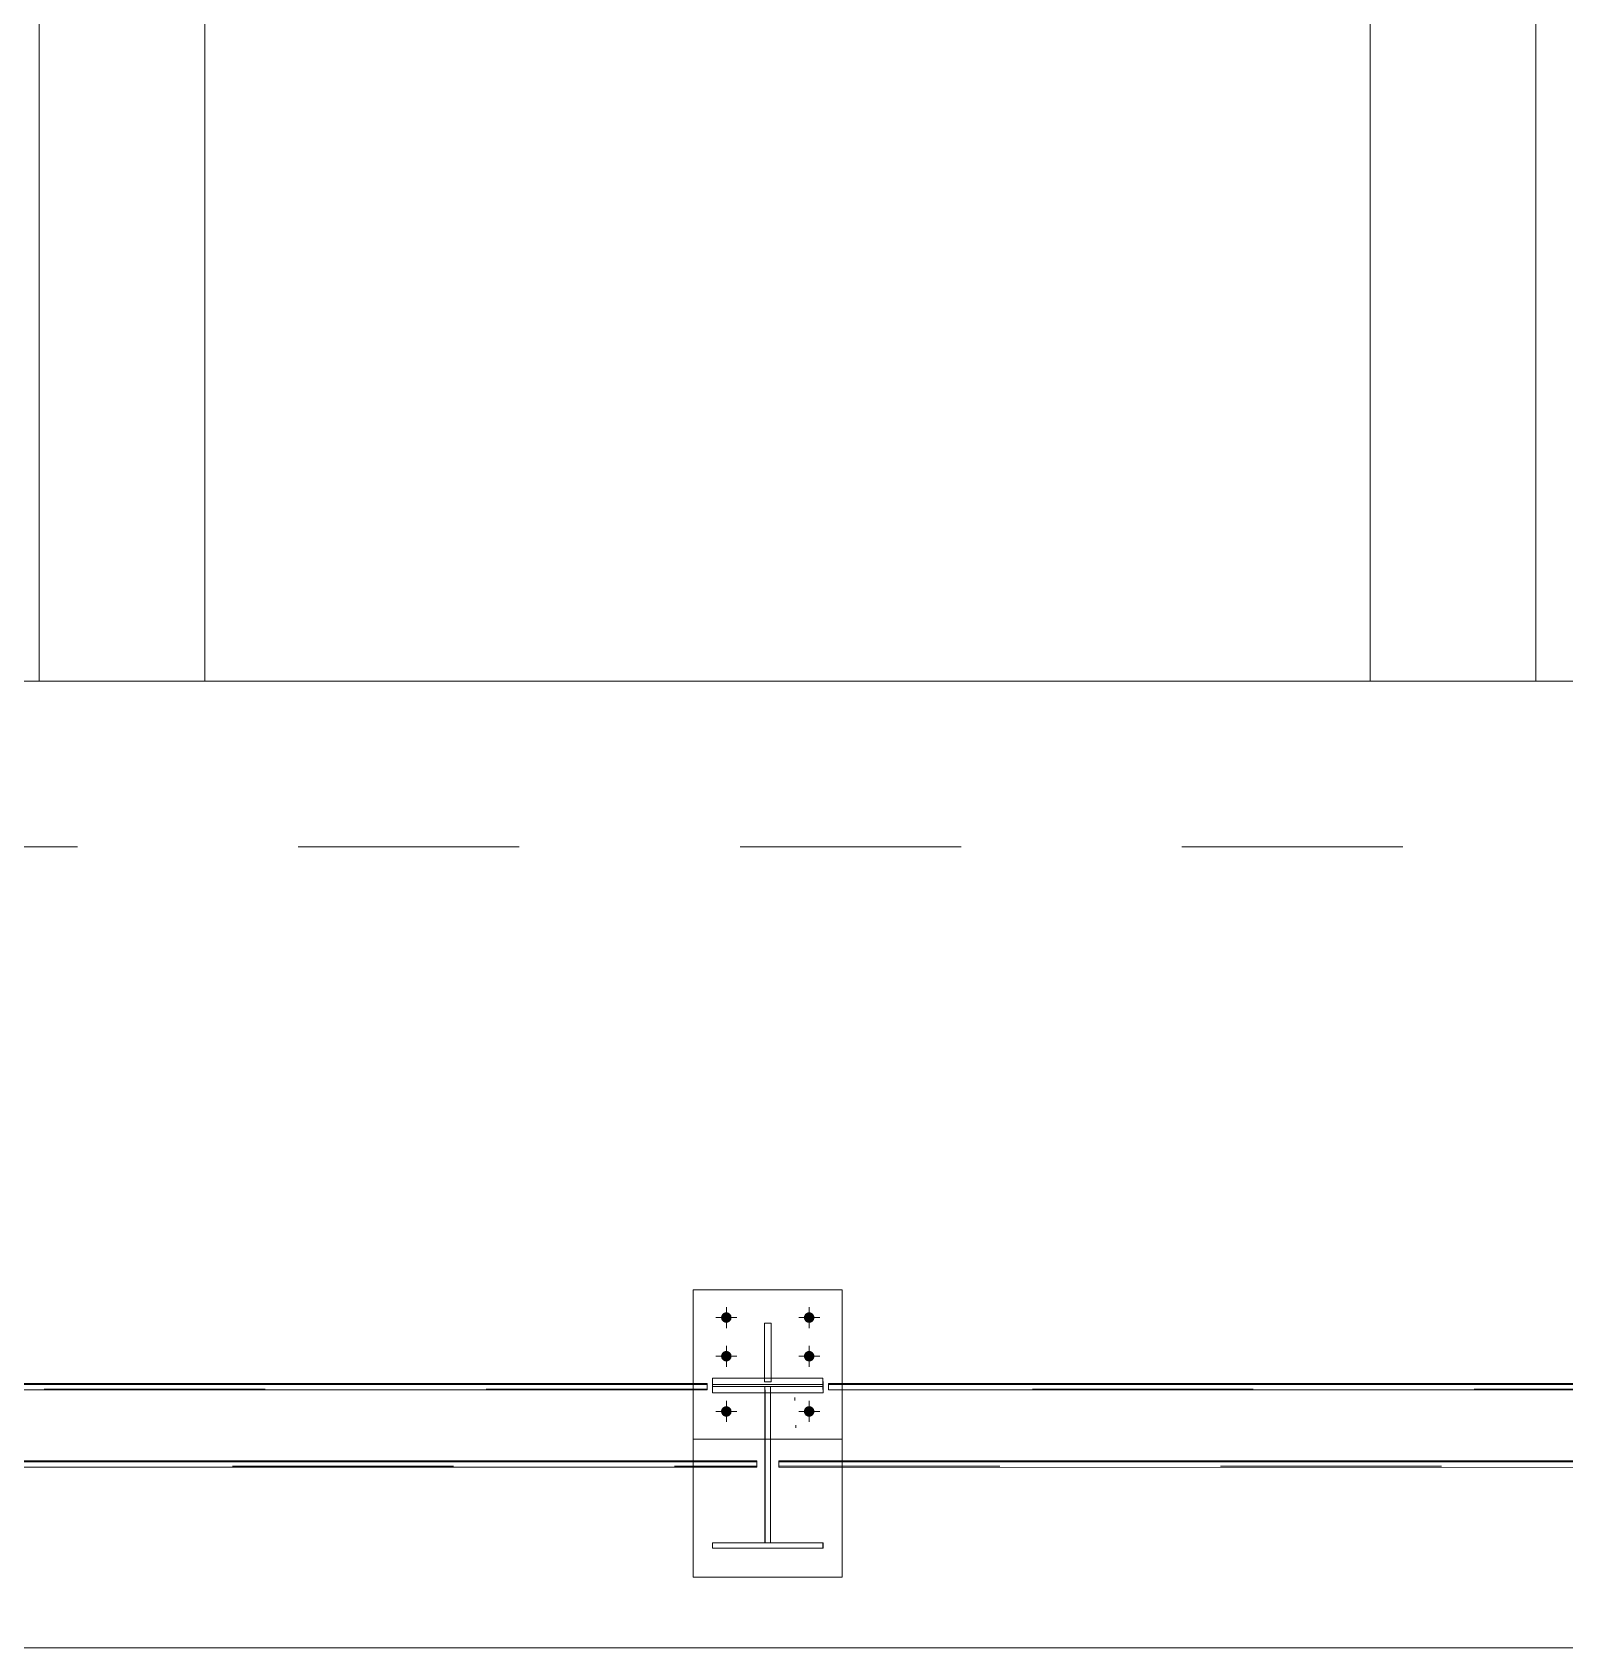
# Model space of a CAD drawing. Header units: millimetres. Extents: x 652937 to 1670132, y 1473552 to 2851037.
# Drawn here: x 663471.046 to 663473.821, y 1524528.47 to 1524531.395 of the extents above; entities that cross this region are included whole.
import ezdxf

# ---------------------------------------------------------------- set-up
doc = ezdxf.new("R2010")
doc.units = ezdxf.units.MM
for name, pattern in [('XKITLINE00', [0]), ('XKITLINE01', [4, 1, -1, 1, -1]), ('XKITLINE02', [4, 2, -2])]:
    doc.linetypes.add(name, pattern=pattern)
for name, color, linetype, lineweight in [('Bolt', 7, 'Continuous', 0), ('Part', 7, 'Continuous', 0), ('S-GRID', 7, 'Continuous', 9)]:
    doc.layers.add(name, color=color, linetype=linetype, lineweight=lineweight)

# ---------------------------------------------------------------- blocks, each defined once
blk = doc.blocks.new('*A18762946')
at = {"layer": 'S-GRID', "color": 7, "linetype": 'XKITLINE01', "lineweight": 0}
blk.add_line((-21.862873, 30.9), (90.947689, 30.9), dxfattribs=at)
blk = doc.blocks.new('*A19222992')
at = {"layer": 'Part', "color": 7, "linetype": 'XKITLINE00', "lineweight": 0}
blk.add_line((74.247682, 30.9), (39.852314, 30.9), dxfattribs=at)
blk = doc.blocks.new('*A19292999')
at = {"layer": 'Part', "color": 7, "linetype": 'XKITLINE00', "lineweight": 0}
for p, q in [((62.452683, 30.9), (62.452683, 47.4)), ((63.952683, 47.4), (63.952683, 30.9)), ((63.952683, 30.9), (62.452683, 30.9))]:
    blk.add_line(p, q, dxfattribs=at)
at = {"layer": 'Part', "color": 7, "linetype": 'XKITLINE02', "lineweight": 0}
for p, q in [((63.952218, 30.9), (63.952218, 47.4)), ((62.452218, 36.9), (62.452218, 30.9)), ((62.452683, 30.9), (62.452218, 30.9)), ((62.452218, 30.9), (62.452683, 30.9))]:
    blk.add_line(p, q, dxfattribs=at)
blk = doc.blocks.new('*A19303000')
at = {"layer": 'Part', "color": 7, "linetype": 'XKITLINE00', "lineweight": 0}
for p, q in [((50.402684, 30.9), (50.402684, 47.4)), ((51.902684, 47.4), (51.902684, 30.9)), ((51.902684, 30.9), (50.402684, 30.9))]:
    blk.add_line(p, q, dxfattribs=at)
at = {"layer": 'Part', "color": 7, "linetype": 'XKITLINE02', "lineweight": 0}
for p, q in [((51.902218, 30.9), (51.902218, 47.4)), ((50.402219, 36.9), (50.402219, 30.9)), ((50.402684, 30.9), (50.402219, 30.9)), ((50.402219, 30.9), (50.402684, 30.9))]:
    blk.add_line(p, q, dxfattribs=at)
blk = doc.blocks.new('*A19883058')
at = {"layer": 'Part', "color": 7, "linetype": 'XKITLINE02', "lineweight": 0}
for p, q in [((-6.777703, 30.9), (74.747293, 30.9)), ((74.747293, 29.4), (-6.777947, 29.4))]:
    blk.add_line(p, q, dxfattribs=at)
blk = doc.blocks.new('*A19893059')
at = {"layer": 'Part', "color": 7, "linetype": 'XKITLINE00', "lineweight": 0}
for p, q in [((74.247682, 30.9), (-6.027334, 30.9)), ((74.247682, 22.15), (39.72801, 22.15))]:
    blk.add_line(p, q, dxfattribs=at)
blk = doc.blocks.new('*A20843154')
at = {"layer": 'Part', "color": 7, "linetype": 'XKITLINE00', "lineweight": 0}
for p, q in [((56.448001, 24.541761), (48.603001, 24.541761)), ((48.603001, 24.541761), (48.603047, 24.534029)), ((48.603047, 24.483961), (48.603047, 24.534029)), ((48.603047, 24.534029), (56.448048, 24.533902)), ((56.448048, 24.483833), (48.603047, 24.483961)), ((56.448001, 24.541761), (56.448048, 24.533902)), ((56.448048, 24.533902), (56.448048, 24.483833)), ((48.15299, 23.84272), (56.898008, 23.84272)), ((48.15299, 23.84272), (48.153047, 23.833076)), ((56.898008, 23.84272), (56.898066, 23.832934)), ((48.15299, 23.833076), (48.152989, 23.792789)), ((48.153047, 23.783007), (48.153047, 23.833076)), ((48.153047, 23.833076), (56.898066, 23.832934)), ((56.898066, 23.782865), (48.153047, 23.783007)), ((56.898066, 23.832934), (56.898066, 23.782865))]:
    blk.add_line(p, q, dxfattribs=at)
at = {"layer": 'Part', "color": 7, "linetype": 'XKITLINE02', "lineweight": 0}
for p, q in [((48.603001, 24.491829), (48.603001, 24.541761)), ((48.603047, 24.483961), (48.603001, 24.491829)), ((56.448, 24.491829), (48.603001, 24.491829)), ((56.448001, 24.541761), (56.448, 24.491829)), ((56.448, 24.491829), (56.448048, 24.483833)), ((48.15299, 23.84272), (48.15299, 23.833076)), ((56.898008, 23.84272), (56.898007, 23.792789)), ((48.152989, 23.792789), (48.153047, 23.783007)), ((48.152989, 23.792789), (56.898007, 23.792789)), ((56.898007, 23.792789), (56.898066, 23.782865))]:
    blk.add_line(p, q, dxfattribs=at)
blk = doc.blocks.new('*A20853155')
at = {"layer": 'Part', "color": 7, "linetype": 'XKITLINE00', "lineweight": 0}
for p, q in [((56.322742, 25.388983), (56.322703, 25.388983)), ((57.672742, 25.388983), (56.322742, 25.388983)), ((56.322742, 25.388983), (56.322742, 24.541761)), ((57.672703, 25.388983), (57.672742, 25.388983)), ((57.672742, 25.388983), (57.672742, 24.541761)), ((56.322742, 24.483835), (56.322742, 23.84272)), ((57.672742, 24.483813), (57.672742, 23.84272)), ((56.322742, 23.782875), (56.322742, 22.788983)), ((57.672742, 23.782853), (57.672742, 22.788983)), ((56.322742, 22.788983), (56.322703, 22.788983)), ((57.672742, 22.788983), (56.322742, 22.788983)), ((57.672703, 22.788983), (57.672742, 22.788983))]:
    blk.add_line(p, q, dxfattribs=at)
at = {"layer": 'Part', "color": 7, "linetype": 'XKITLINE02', "lineweight": 0}
for p, q in [((56.322703, 25.388983), (56.322703, 22.788983)), ((57.672703, 25.388983), (57.672703, 22.788983)), ((56.322742, 24.541761), (56.322742, 24.483835)), ((57.672742, 24.541761), (57.672742, 24.483813)), ((56.322742, 23.84272), (56.322742, 23.782875)), ((57.672742, 23.84272), (57.672742, 23.782853))]:
    blk.add_line(p, q, dxfattribs=at)
blk = doc.blocks.new('*A20863156')
at = {"layer": 'Part', "color": 7, "linetype": 'XKITLINE00', "lineweight": 0}
for p, q in [((57.027876, 25.088958), (56.967721, 25.088958)), ((56.967721, 25.088958), (56.967721, 24.588958)), ((56.967912, 24.556827), (56.967876, 25.088958)), ((57.027876, 25.088958), (57.027912, 24.556827)), ((56.967721, 24.588958), (56.967912, 24.556827)), ((57.027912, 24.556827), (56.967912, 24.556827))]:
    blk.add_line(p, q, dxfattribs=at)
at = {"layer": 'Part', "color": 7, "linetype": 'XKITLINE02', "lineweight": 0}
for p, q in [((57.027721, 24.588958), (57.027721, 25.088958)), ((57.027721, 25.088958), (57.027876, 25.088958)), ((57.027721, 24.588958), (56.967721, 24.588958)), ((57.027912, 24.556827), (57.027721, 24.588958))]:
    blk.add_line(p, q, dxfattribs=at)
blk = doc.blocks.new('*A20873157')
at = {"layer": 'Part', "color": 7, "linetype": 'XKITLINE02', "lineweight": 0}
for p, q in [((57.672402, 25.388983), (56.322393, 25.388983)), ((56.322393, 24.038983), (56.322393, 25.388983)), ((56.322402, 24.038983), (56.322402, 25.388983)), ((57.672393, 25.388983), (57.672393, 24.038983)), ((57.672402, 25.388983), (57.672402, 24.038983)), ((57.672402, 24.038983), (56.322393, 24.038983))]:
    blk.add_line(p, q, dxfattribs=at)
blk = doc.blocks.new('*A20883158')
at = {"layer": 'Bolt', "color": 7, "linetype": 'XKITLINE02', "lineweight": 0}
for p, q in [((57.24205, 24.388773), (57.241895, 24.414744)), ((57.252398, 24.139325), (57.252243, 24.165296))]:
    blk.add_line(p, q, dxfattribs=at)
blk = doc.blocks.new('*A20893159')
at = {"layer": 'Bolt'}
for points in [[(56.576, 25.148), (56.579, 25.157), (56.583, 25.165), (56.589, 25.173), (56.596, 25.178), (56.605, 25.183), (56.613, 25.186), (56.623, 25.186), (56.632, 25.186), (56.641, 25.183), (56.649, 25.178), (56.656, 25.173), (56.662, 25.165), (56.667, 25.157), (56.669, 25.148), (56.67, 25.139), (56.669, 25.13), (56.667, 25.121), (56.662, 25.113), (56.656, 25.105), (56.649, 25.099), (56.641, 25.095), (56.632, 25.092), (56.623, 25.091), (56.613, 25.092), (56.605, 25.095), (56.596, 25.099), (56.589, 25.105), (56.583, 25.113), (56.579, 25.121), (56.576, 25.13), (56.575, 25.139)], [(57.326, 25.148), (57.329, 25.157), (57.333, 25.165), (57.339, 25.173), (57.346, 25.178), (57.355, 25.183), (57.363, 25.186), (57.373, 25.186), (57.382, 25.186), (57.391, 25.183), (57.399, 25.178), (57.406, 25.173), (57.412, 25.165), (57.417, 25.157), (57.419, 25.148), (57.42, 25.139), (57.419, 25.13), (57.417, 25.121), (57.412, 25.113), (57.406, 25.105), (57.399, 25.099), (57.391, 25.095), (57.382, 25.092), (57.373, 25.091), (57.363, 25.092), (57.355, 25.095), (57.346, 25.099), (57.339, 25.105), (57.333, 25.113), (57.329, 25.121), (57.326, 25.13), (57.325, 25.139)], [(56.576, 24.798), (56.579, 24.807), (56.583, 24.815), (56.589, 24.823), (56.596, 24.828), (56.605, 24.833), (56.613, 24.836), (56.623, 24.836), (56.632, 24.836), (56.641, 24.833), (56.649, 24.828), (56.656, 24.823), (56.662, 24.815), (56.667, 24.807), (56.669, 24.798), (56.67, 24.789), (56.669, 24.78), (56.667, 24.771), (56.662, 24.763), (56.656, 24.755), (56.649, 24.749), (56.641, 24.745), (56.632, 24.742), (56.623, 24.741), (56.613, 24.742), (56.605, 24.745), (56.596, 24.749), (56.589, 24.755), (56.583, 24.763), (56.579, 24.771), (56.576, 24.78), (56.575, 24.789)], [(57.326, 24.798), (57.329, 24.807), (57.333, 24.815), (57.339, 24.823), (57.346, 24.828), (57.355, 24.833), (57.363, 24.836), (57.373, 24.836), (57.382, 24.836), (57.391, 24.833), (57.399, 24.828), (57.406, 24.823), (57.412, 24.815), (57.417, 24.807), (57.419, 24.798), (57.42, 24.789), (57.419, 24.78), (57.417, 24.771), (57.412, 24.763), (57.406, 24.755), (57.399, 24.749), (57.391, 24.745), (57.382, 24.742), (57.373, 24.741), (57.363, 24.742), (57.355, 24.745), (57.346, 24.749), (57.339, 24.755), (57.333, 24.763), (57.329, 24.771), (57.326, 24.78), (57.325, 24.789)], [(56.576, 24.298), (56.579, 24.307), (56.583, 24.315), (56.589, 24.323), (56.596, 24.328), (56.605, 24.333), (56.613, 24.336), (56.623, 24.336), (56.632, 24.336), (56.641, 24.333), (56.649, 24.328), (56.656, 24.323), (56.662, 24.315), (56.667, 24.307), (56.669, 24.298), (56.67, 24.289), (56.669, 24.28), (56.667, 24.271), (56.662, 24.263), (56.656, 24.255), (56.649, 24.249), (56.641, 24.245), (56.632, 24.242), (56.623, 24.241), (56.613, 24.242), (56.605, 24.245), (56.596, 24.249), (56.589, 24.255), (56.583, 24.263), (56.579, 24.271), (56.576, 24.28), (56.575, 24.289)], [(57.326, 24.298), (57.329, 24.307), (57.333, 24.315), (57.339, 24.323), (57.346, 24.328), (57.355, 24.333), (57.363, 24.336), (57.373, 24.336), (57.382, 24.336), (57.391, 24.333), (57.399, 24.328), (57.406, 24.323), (57.412, 24.315), (57.417, 24.307), (57.419, 24.298), (57.42, 24.289), (57.419, 24.28), (57.417, 24.271), (57.412, 24.263), (57.406, 24.255), (57.399, 24.249), (57.391, 24.245), (57.382, 24.242), (57.373, 24.241), (57.363, 24.242), (57.355, 24.245), (57.346, 24.249), (57.339, 24.255), (57.333, 24.263), (57.329, 24.271), (57.326, 24.28), (57.325, 24.289)]]:
    blk.add_hatch(color=7, dxfattribs=at).paths.add_polyline_path(points, flags=17)
at = {"layer": 'Bolt', "color": 7, "linetype": 'XKITLINE00', "lineweight": 0}
for p, q in [((56.623, 25.044), (56.623, 25.234)), ((57.373, 25.044), (57.373, 25.234)), ((56.528, 25.139), (56.718, 25.139)), ((57.278, 25.139), (57.468, 25.139)), ((56.623, 24.694), (56.623, 24.884)), ((57.373, 24.694), (57.373, 24.884)), ((56.528, 24.789), (56.718, 24.789)), ((57.278, 24.789), (57.468, 24.789)), ((56.528, 24.289), (56.718, 24.289)), ((56.623, 24.194), (56.623, 24.384)), ((57.278, 24.289), (57.468, 24.289)), ((57.373, 24.194), (57.373, 24.384))]:
    blk.add_line(p, q, dxfattribs=at)
blk = doc.blocks.new('*A21313201')
at = {"layer": 'Part', "color": 7, "linetype": 'XKITLINE00', "lineweight": 0}
for p, q in [((56.497721, 24.513858), (56.497721, 24.588961)), ((56.967909, 24.588961), (56.497721, 24.588961)), ((56.497721, 24.588961), (56.498048, 24.533845)), ((57.497721, 24.588961), (57.027909, 24.588961)), ((57.497721, 24.588961), (57.498048, 24.533829)), ((56.497721, 24.513858), (56.498048, 24.458742)), ((56.498048, 24.458742), (56.498048, 24.533845)), ((56.498048, 24.533845), (57.498048, 24.533829)), ((57.498048, 24.458726), (56.498048, 24.458742)), ((57.498048, 24.533829), (57.498048, 24.458726))]:
    blk.add_line(p, q, dxfattribs=at)
at = {"layer": 'Part', "color": 7, "linetype": 'XKITLINE02', "lineweight": 0}
for p, q in [((57.027909, 24.588961), (56.967909, 24.588961)), ((57.497721, 24.588961), (57.497721, 24.513858)), ((57.497721, 24.513858), (56.497721, 24.513858)), ((57.497721, 24.513858), (57.498048, 24.458726))]:
    blk.add_line(p, q, dxfattribs=at)
blk = doc.blocks.new('*A21323202')
at = {"layer": 'Part', "color": 7, "linetype": 'XKITLINE02', "lineweight": 0}
for p, q in [((56.972721, 24.513859), (56.972721, 24.458734)), ((57.022721, 24.513859), (56.972721, 24.513859)), ((56.972721, 24.513859), (56.973048, 24.458735)), ((57.022721, 23.100012), (57.022721, 24.513859)), ((57.022721, 24.513859), (57.023048, 24.458734)), ((56.972721, 23.100012), (56.973048, 23.100012)), ((56.973048, 23.100012), (56.972721, 23.100012))]:
    blk.add_line(p, q, dxfattribs=at)
at = {"layer": 'Part', "color": 7, "linetype": 'XKITLINE00', "lineweight": 0}
for p, q in [((56.972721, 24.458734), (56.972721, 23.100012)), ((56.973048, 23.100012), (56.973048, 24.458735)), ((56.973048, 24.458735), (57.023048, 24.458734)), ((57.023048, 24.458734), (57.023048, 23.100012)), ((57.023048, 23.100012), (56.973048, 23.100012))]:
    blk.add_line(p, q, dxfattribs=at)
blk = doc.blocks.new('*A21333203')
at = {"layer": 'Part', "color": 7, "linetype": 'XKITLINE00', "lineweight": 0}
for p, q in [((56.497721, 23.050012), (56.497721, 23.100012)), ((56.497721, 23.100012), (56.498048, 23.100012)), ((56.497721, 23.100012), (57.498048, 23.100012)), ((56.497721, 23.050012), (56.498048, 23.050012)), ((57.498048, 23.050012), (56.497721, 23.050012)), ((56.498048, 23.050012), (56.498048, 23.100012)), ((57.498048, 23.100012), (57.498048, 23.050012))]:
    blk.add_line(p, q, dxfattribs=at)
at = {"layer": 'Part', "color": 7, "linetype": 'XKITLINE02', "lineweight": 0}
for p, q in [((57.497721, 23.100012), (57.498048, 23.100012)), ((57.497721, 23.050012), (57.497721, 23.100012)), ((57.497721, 23.050012), (57.498048, 23.050012))]:
    blk.add_line(p, q, dxfattribs=at)
blk = doc.blocks.new('*A21373207')
at = {"layer": 'Part', "color": 7, "linetype": 'XKITLINE02', "lineweight": 0}
for p, q in [((57.548, 24.491829), (57.548001, 24.541761)), ((57.548048, 24.483815), (57.548, 24.491829)), ((65.393, 24.491829), (57.548, 24.491829)), ((65.393001, 24.541761), (65.393, 24.491829)), ((65.393, 24.491829), (65.393048, 24.483688)), ((57.09799, 23.84272), (57.097989, 23.832931)), ((65.843007, 23.84272), (65.843007, 23.792789)), ((57.097989, 23.792789), (57.098048, 23.782862)), ((57.097989, 23.792789), (65.843007, 23.792789)), ((65.843007, 23.792789), (65.843066, 23.78272))]:
    blk.add_line(p, q, dxfattribs=at)
at = {"layer": 'Part', "color": 7, "linetype": 'XKITLINE00', "lineweight": 0}
for p, q in [((65.393001, 24.541761), (57.548001, 24.541761)), ((57.548001, 24.541761), (57.548048, 24.533884)), ((57.548048, 24.483815), (57.548048, 24.533884)), ((57.548048, 24.533884), (65.393048, 24.533756)), ((65.393048, 24.483688), (57.548048, 24.483815)), ((65.393001, 24.541761), (65.393048, 24.533756)), ((65.393048, 24.533756), (65.393048, 24.483688)), ((57.09799, 23.84272), (65.843007, 23.84272)), ((57.09799, 23.84272), (57.098048, 23.832931)), ((65.843007, 23.84272), (65.843066, 23.832788)), ((57.097989, 23.832931), (57.097989, 23.792789)), ((57.098048, 23.782862), (57.098048, 23.832931)), ((57.098048, 23.832931), (65.843066, 23.832788)), ((65.843066, 23.78272), (57.098048, 23.782862)), ((65.843066, 23.832788), (65.843066, 23.78272))]:
    blk.add_line(p, q, dxfattribs=at)

msp = doc.modelspace()

# ---------------------------------------------------------------- block references
at = {"color": 7, "lineweight": 0, "xscale": 0.2, "yscale": 0.2, "zscale": 0.2}
for name in ['*A19303000', '*A19292999', '*A19222992', '*A18762946', '*A19883058', '*A19893059', '*A20873157', '*A20853155', '*A20893159', '*A20863156', '*A21313201', '*A20843154', '*A21323202', '*A21373207', '*A20883158', '*A21333203']:
    msp.add_blockref(name, (663460.9784, 1524524.0403), dxfattribs=at)

doc.saveas('drawing.dxf')
